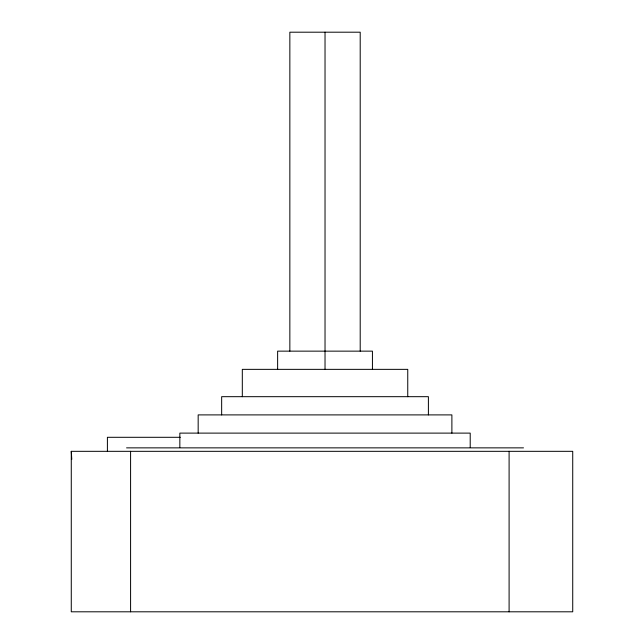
<?xml version="1.0" encoding="UTF-8"?>
<svg xmlns="http://www.w3.org/2000/svg" width="644" height="644" viewBox="0 0 644 644"><rect width="100%" height="100%" fill="white"/><g stroke="black" fill="none" stroke-linecap="round" stroke-linejoin="round"><path stroke-width="0.97" d="M180.288 437.3L107.403 437.3L107.403 451.323M126.562 447.862L523.5 447.862M71.275 451.323L572.725 451.323L572.725 611.8L71.275 611.8L71.275 451.323L71.782 459.349M509.098 451.323L509.098 611.8M470.209 447.491L470.209 433.114L179.845 433.114L179.845 447.491M451.887 433.114L451.887 414.897L198.167 414.897L198.167 433.114M428.397 414.897L428.397 396.68L221.657 396.68L221.657 414.897M407.749 396.68L407.749 369.358L242.313 369.358L242.313 396.68M372.433 369.358L372.433 351.141L277.628 351.141L277.628 369.358M360.205 351.141L360.205 32.2L289.848 32.2L289.848 351.141M325.027 32.2L325.027 369.358M130.587 451.323L130.587 611.8"/></g></svg>
